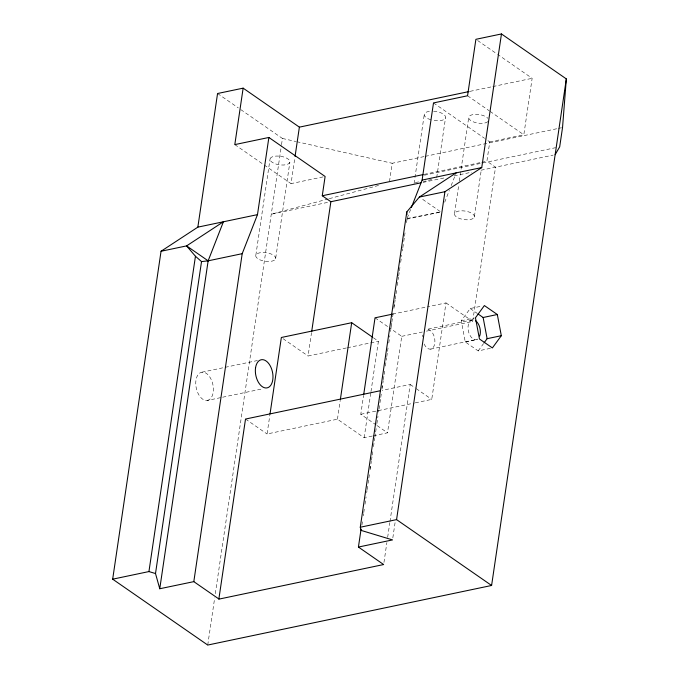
<?xml version="1.0" encoding="UTF-8"?>
<svg xmlns="http://www.w3.org/2000/svg" width="679" height="679" viewBox="0 0 679 679"><rect width="100%" height="100%" fill="white"/><g stroke="black" fill="none" stroke-linecap="round" stroke-linejoin="round"><path stroke-width="0.51" stroke-dasharray="3.4 2.55" d="M383.958 562.441L386.886 542.546M387.658 537.31L389.822 522.66M389.975 521.608L410.201 384.458L382.235 390.332M255.839 255.219L270.081 158.767M207.732 645.05L214.691 597.876M215.302 593.684L281.369 145.73M281.522 144.695L282.439 138.465L239.186 108.496M275.606 258.775A10.066 4.303 8.4 0 0 261.958 252.52A10.066 4.303 8.4 0 0 259.607 259.692A10.066 4.303 8.4 0 0 275.606 258.775L289.857 162.323M323.043 176.905L291.045 183.619L294.898 157.469M372.287 436.02L364.165 437.726L337.446 419.198L267.059 433.974L269.86 415.098M346.341 347.962L308.071 356L311.483 332.905M337.446 419.198L340.23 400.321M389.5 181.539L392.19 163.274L424.197 156.56M376.302 425.046L360.795 414.292L363.579 395.416M364.165 437.726L370.819 392.623M370.98 391.579L378.407 341.24L373.238 337.65M370.021 468.476L370.335 466.38M381.929 387.811L382.243 385.714M391.214 324.952L391.52 322.856M393.837 307.146L394.457 302.953M361.915 525.173L362.688 519.944M363.307 515.751L363.613 513.655M363.766 512.611L364.385 508.427M365.005 504.234L366.083 496.909M366.702 492.725L367.008 490.628M367.161 489.584L367.933 484.348M368.094 483.304L368.705 479.111M368.867 478.067L369.478 473.883M370.097 469.69L371.337 461.321M371.489 460.269L372.109 456.084M372.262 455.04L372.881 450.848M373.492 446.663L374.732 438.286M374.884 437.242L375.504 433.049M375.657 432.005L376.276 427.821M376.896 423.628L377.974 416.303M378.593 412.119L378.899 410.023M379.052 408.979L379.824 403.742M379.977 402.698L380.596 398.505M380.749 397.461L381.369 393.277M381.988 389.084L383.228 380.715M383.38 379.663L384 375.479M384.153 374.426L384.764 370.242M385.383 366.057L386.623 357.68M386.775 356.636L387.395 352.443M387.548 351.399L388.167 347.215M388.787 343.022L389.865 335.698M390.484 331.513L390.79 329.417M390.943 328.373L391.715 323.136M391.868 322.092L392.487 317.899M392.64 316.855L393.26 312.671M393.879 308.478L395.119 300.101M395.271 299.057L395.882 294.873M396.044 293.82L396.655 289.636M397.274 285.452L398.514 277.074M398.666 276.03L399.286 271.838M399.439 270.794L400.058 266.609M400.669 262.417L401.756 255.092M402.375 250.907L402.681 248.811M402.834 247.767L403.606 242.53M403.759 241.478L404.378 237.294M404.531 236.25L405.151 232.057M406.543 222.636L407.001 219.495M414.088 183.491L424.333 114.055M373.297 435.799L387.514 432.82L401.747 336.334L389.678 327.974M436.707 177.558L445.517 117.866M392.835 537.827L395.305 521.065M454.548 213.537L458.724 185.223M459.344 181.03L468.782 117.077M415.285 402.851L431.742 399.396L445.993 302.91L427.481 306.798M474.315 217.085A10.066 4.303 8.4 0 0 460.668 210.838A10.066 4.303 8.4 0 0 458.317 218.001A10.066 4.303 8.4 0 0 474.315 217.085L481.122 170.955M426.429 331.148L472.711 321.422L495.526 167.187L486.911 161.212L489.763 141.928L485.434 138.923M489.763 141.928L523.823 134.773L532.149 78.314L498.394 54.914M407.213 218.171L411.033 208.402M444.711 202.215L449.286 190.485M451.187 185.596L456.144 172.882M490.357 348.352L478.194 350.907L465.268 341.953L461.262 320.768L470.199 308.538L482.362 305.983M478.194 350.907L483.55 343.574M415.242 182.872L419.113 181.624M431.691 179.426L423.178 181.726M328.271 198.939L271.269 214.225L328.814 202.155M329.29 198.667L380.189 185.011M470.08 91.334L491.808 86.776M492.835 86.564L532.149 78.314M425.232 156.348L557.366 128.62M558.401 128.399L561.499 127.754M424.12 174.384L480.74 162.51M481.767 162.298L486.911 161.212M424.451 175.19L555.558 147.691M423.034 182.388L445.823 177.609M454.107 175.878L471.71 172.177M481.029 170.225L553.096 155.109M406.831 219.147L440.9 212.001L421.082 198.26M392.513 314.139L426.454 307.01M201.901 372.211L257.392 360.549M461.262 320.768L474.443 318.001M472.329 319.834L426.879 329.366A10.066 5.95 78.2 0 1 434.45 337.514A10.066 5.95 78.2 0 1 431.606 348.836A10.066 5.95 78.2 0 1 423.543 342.666M347.376 347.75L378.407 341.24M401.747 336.334L422.313 332.014M430.605 349.142L476.064 339.61M465.268 341.953L477.43 339.398M207.231 400.457A14.378 8.496 78.1 0 0 210.524 378.178A14.378 8.496 78.1 0 0 195.951 380.359A14.378 8.496 78.1 0 0 207.231 400.457L221.617 397.436M222.644 397.215L262.722 388.795M360.795 414.292L414.258 403.063M407.162 218.451L440.9 212.001M282.439 138.465L295.772 141.478M296.799 141.716L392.19 163.274M477.626 40.519L497.529 54.32M467.559 95.773L489.203 110.779M490.068 111.373L523.823 134.773M433.499 102.928L484.568 138.321M217.56 93.515L238.321 107.902M234.807 144.61L263.359 164.411M264.224 165.014L291.045 183.619M470.199 308.538L477.091 313.316M445.993 302.91L472.711 321.422M375.029 317.814L388.821 327.371M410.201 384.458L415.37 388.04M416.227 388.643L431.742 399.396M283.075 338.685L308.071 356M377.168 425.648L387.514 432.82M245.518 419.045L267.059 433.974M422.576 336.699A10.066 5.95 78.2 0 1 422.711 335.07M477.524 339.05A10.066 5.95 78.2 0 1 468.306 330.605A10.066 5.95 78.2 0 1 473.917 319.945M433.584 111.186A10.788 4.609 8.4 0 1 445.568 117.671A10.788 4.609 8.4 0 1 431.657 119.996M430.783 119.75A10.788 4.609 8.4 0 1 424.239 114.658A10.788 4.609 8.4 0 1 430.885 111.169M487.861 121.634A10.066 4.303 8.4 0 1 472.55 121.541A10.066 4.303 8.4 0 1 472.635 114.666A10.066 4.303 8.4 0 1 487.904 118.324M278.721 156.085L276.2 156.068A10.066 4.303 8.4 0 0 270.318 160.482A10.066 4.303 8.4 0 0 281.216 164.997L283.737 165.014A10.066 4.303 8.4 0 0 289.619 160.6A10.066 4.303 8.4 0 0 278.721 156.085"/><path stroke-width="1.02" d="M411.415 207.426L422.117 180.096L433.499 102.928L467.559 95.773L475.894 39.314L501.467 33.95L566.328 78.908L562.535 127.533L559.691 146.825L555.159 154.676M566.328 78.908L491.596 585.476L207.732 645.05L112.672 579.179L161.05 251.255L197.852 227.142L257.485 214.632L268.876 137.464L234.807 144.61L243.141 88.151L217.56 93.515L197.852 227.142M112.672 579.179L148.939 571.565L195.45 256.255L186.598 245.891L161.05 251.255M361.05 529.238L358.427 547.053L383.643 564.538L219.045 599.099L193.812 581.64L159.76 588.744L155.508 573.543L201.527 261.585L195.45 256.255M159.76 588.744L208.139 260.829L223.391 221.787L186.598 245.891L208.139 260.829L242.199 253.674L257.485 214.632M193.812 581.64L242.199 253.674M295.059 156.425L299.38 127.143L243.141 88.151M270.013 414.054L281.352 337.488L351.688 322.712L372.372 337.056M420.963 182.821L330.868 201.722L322.27 195.756L325.114 176.472L268.876 137.464M311.636 331.861L330.868 201.722M340.391 399.269L351.688 322.712M363.732 394.363L375.029 317.814L392.513 314.139M358.427 547.053L392.53 539.915L361.143 530.409L360.277 527.235L406.789 211.924L419.359 197.063L456.144 172.882L481.742 167.577L501.467 33.95M491.596 585.476L396.57 519.622L444.932 191.707L481.742 167.577M484.152 342.759L487.123 338.685L501.314 335.706L497.317 314.513L484.382 305.558L475.453 317.789L479.45 338.974L492.385 347.928L501.314 335.706M422.117 180.096L456.144 172.882M299.38 127.143L469.045 91.555M322.27 195.756L423.093 174.605M419.359 197.063L444.932 191.707M477.957 313.91L483.125 317.5L497.317 314.513M380.164 390.764L245.518 419.045L218.85 599.124M360.277 527.235L396.57 519.622M201.527 261.585L208.139 260.829M148.939 571.565L155.508 573.543M483.125 317.5L487.123 338.685M406.789 211.924L406.95 214.717M475.521 320.726A10.066 5.95 78.2 0 1 479.68 336.097M255.55 367.84A14.378 8.496 78.1 0 0 266.83 387.93A14.378 8.496 78.1 0 0 270.115 365.658A14.378 8.496 78.1 0 0 255.55 367.84"/></g></svg>
